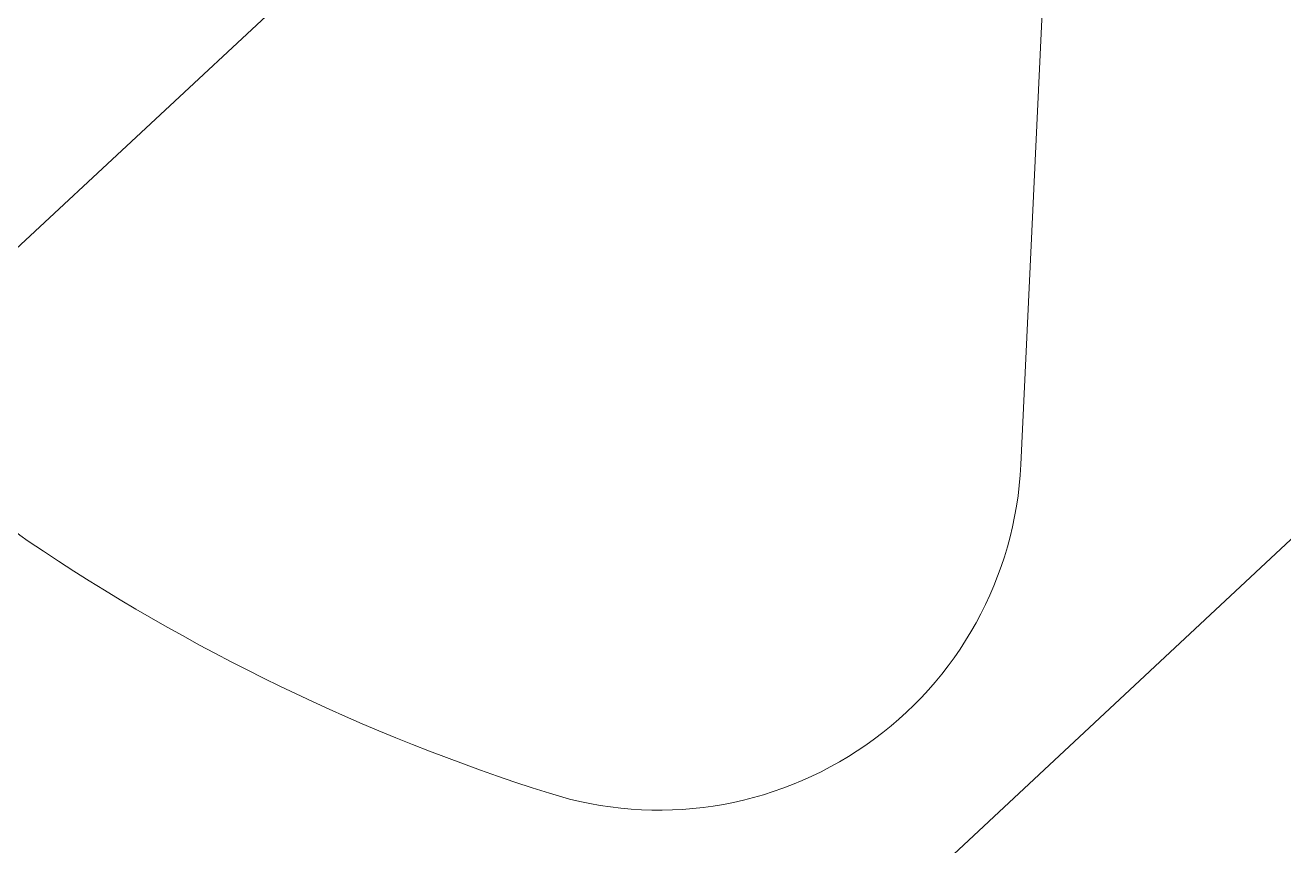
# Model space of a CAD drawing. Header units: millimetres. Extents: x -71377 to 516042, y -145869 to 441446.
# Drawn here: x 217745 to 224688, y 149953 to 154479 of the extents above; entities that cross this region are included whole.
import ezdxf

# ---------------------------------------------------------------- set-up
doc = ezdxf.new("R2010")
doc.units = ezdxf.units.MM
doc.header["$LTSCALE"] = 1000
for name, color, linetype, lineweight in [('06', 6, 'Continuous', 5), ('A-fnsh', 5, 'Continuous', 5), ('조경라인_dwg', 8, 'Continuous', 5)]:
    doc.layers.add(name, color=color, linetype=linetype, lineweight=lineweight)

# ---------------------------------------------------------------- blocks, each defined once
blk = doc.blocks.new('조경라인_dwg-6847807-지반층 배치도')
at = {"layer": '06'}
for p, q in [((220856, 156191.8), (217640.2, 153193)), ((223237, 152055.2), (223377.3, 155023.9))]:
    blk.add_line(p, q, dxfattribs=at)
for centre, radius, start, end in [((218322.2, 152461.7), 1000, 133, 235.91078), ((221239.2, 152149.7), 2000, 252.44902, 357.29356), ((223983.6, 160826.9), 11100.9, 235.91078, 252.44902)]:
    blk.add_arc(centre, radius, start, end, dxfattribs=at)

msp = doc.modelspace()

# ---------------------------------------------------------------- linework, layer by layer
at = {"layer": 'A-fnsh'}
msp.add_line((217015, 144450.7), (276400.9, 199829), dxfattribs=at)

# ---------------------------------------------------------------- block references
at = {"layer": '조경라인_dwg', "rotation": 8.537736462515947e-07}
msp.add_blockref('조경라인_dwg-6847807-지반층 배치도', (0, 0), dxfattribs=at)

doc.saveas('drawing.dxf')
